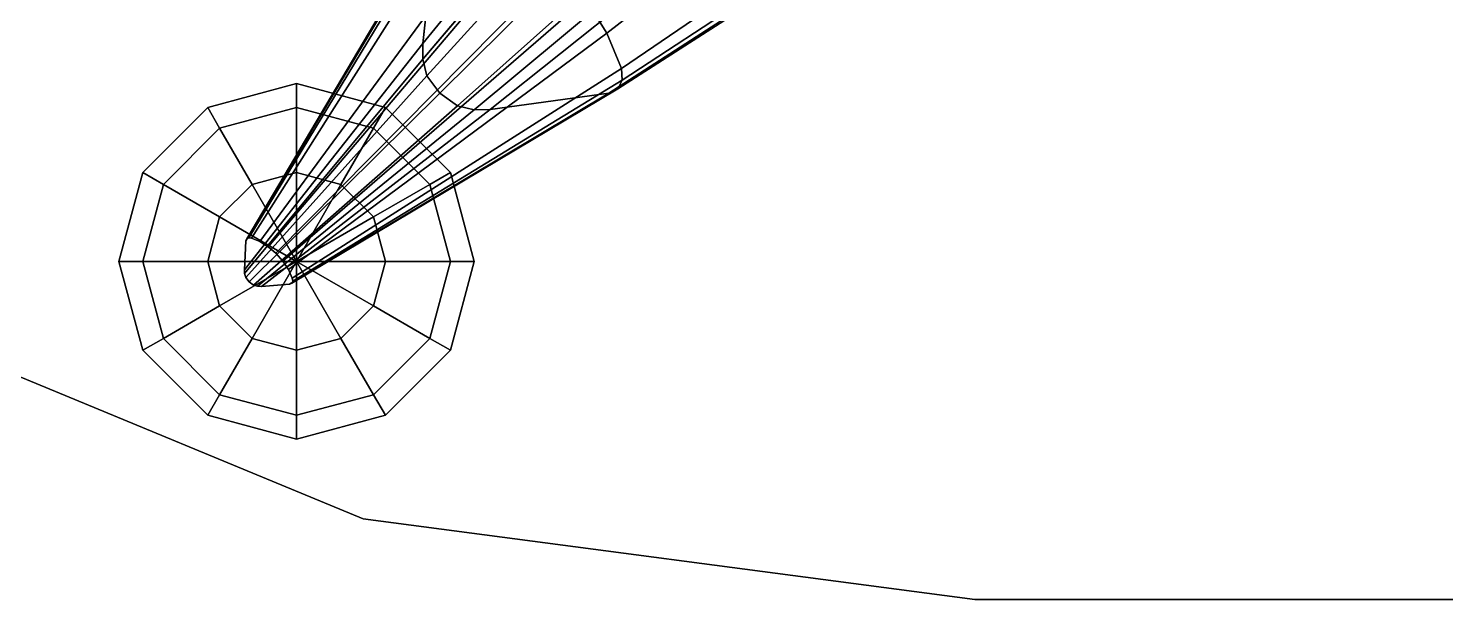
# Model space of a CAD drawing. Header units: millimetres. Extents: x -30782 to 40110, y 35885 to 73818.
# Drawn here: x 8205.1 to 8384.6, y 55885.5 to 55957.8 of the extents above; entities that cross this region are included whole.
import ezdxf

# ---------------------------------------------------------------- set-up
doc = ezdxf.new("R2010")
doc.units = ezdxf.units.MM

# ---------------------------------------------------------------- blocks, each defined once
blk = doc.blocks.new('A$C69C31390')
for points, invisible_edges in [([(1677.47, 357.55, 337.31), (1651.12, 303.88, 362.17), (1652.74, 319.14, 375.65)], 1), ([(1677.47, 357.55, 337.31), (1673.1, 330.95, 317.77), (1651.12, 303.88, 362.17)], 12), ([(1713.58, 335.59, 346.26), (1671.73, 309.52, 383.12), (1674.42, 305.2, 381.81)], 1), ([(1716.33, 328.01, 343.2), (1713.58, 335.59, 346.26), (1674.42, 305.2, 381.81)], 12), ([(1673.1, 330.95, 317.77), (1672.86, 327.49, 315.43), (1651.09, 301.89, 360.56)], 12), ([(1673.1, 330.95, 317.77), (1651.09, 301.89, 360.56), (1651.12, 303.88, 362.17)], 1), ([(1672.86, 327.49, 315.43), (1651.62, 299.8, 359.32), (1651.09, 301.89, 360.56)], 1), ([(1672.86, 327.49, 315.43), (1673.56, 323.93, 313.62), (1651.62, 299.8, 359.32)], 12), ([(1716.33, 328.01, 343.2), (1674.42, 305.2, 381.81), (1676.26, 300.71, 379.7)], 1), ([(1716.38, 325.45, 341.61), (1716.33, 328.01, 343.2), (1676.26, 300.71, 379.7)], 12), ([(1716.38, 325.45, 341.61), (1676.26, 300.71, 379.7), (1676.38, 299.23, 378.61)], 1), ([(1715.29, 323.5, 339.7), (1716.38, 325.45, 341.61), (1676.38, 299.23, 378.61)], 12), ([(1673.56, 323.93, 313.62), (1653.24, 297.58, 358.84), (1651.62, 299.8, 359.32)], 1), ([(1673.56, 323.93, 313.62), (1676.13, 320.25, 312.92), (1653.24, 297.58, 358.84)], 12), ([(1713.25, 322.46, 337.75), (1715.29, 323.5, 339.7), (1675.82, 298.13, 377.29)], 12), ([(1715.29, 323.5, 339.7), (1676.38, 299.23, 378.61), (1675.82, 298.13, 377.29)], 1), ([(1713.25, 322.46, 337.75), (1675.82, 298.13, 377.29), (1674.67, 297.6, 375.95)], 1), ([(1686.99, 317.33, 317.94), (1713.25, 322.46, 337.75), (1674.67, 297.6, 375.95)], 12), ([(1509.28, 321.2, 418.71), (1643.53, 243.69, 418.71), (1571.3, 273.61, 418.71)], 1), ([(1653.24, 320.32, 376.98), (1628.7, 278.88, 406.55), (1628.8, 279.15, 406.91)], 1), ([(1653.24, 320.32, 376.98), (1652.74, 319.14, 375.65), (1628.7, 278.88, 406.55)], 12), ([(1654.3, 320.92, 378.31), (1653.24, 320.32, 376.98), (1628.8, 279.15, 406.91)], 12), ([(1654.3, 320.92, 378.31), (1628.8, 279.15, 406.91), (1629.05, 279.28, 407.27)], 1), ([(1655.78, 320.84, 379.42), (1654.3, 320.92, 378.31), (1629.05, 279.28, 407.27)], 12), ([(1655.78, 320.84, 379.42), (1629.05, 279.28, 407.27), (1629.4, 279.24, 407.57)], 1), ([(1660.12, 319.21, 381.58), (1655.78, 320.84, 379.42), (1629.4, 279.24, 407.57)], 12), ([(1676.13, 320.25, 312.92), (1655.5, 295.98, 359.37), (1653.24, 297.58, 358.84)], 1), ([(1676.13, 320.25, 312.92), (1679.9, 317.71, 313.69), (1655.5, 295.98, 359.37)], 12), ([(1652.74, 319.14, 375.65), (1651.12, 303.88, 362.17), (1628.51, 275.24, 402.9)], 12), ([(1652.74, 319.14, 375.65), (1628.51, 275.24, 402.9), (1628.7, 278.88, 406.55)], 1), ([(1660.12, 319.21, 381.58), (1629.4, 279.24, 407.57), (1630.47, 278.8, 408.16)], 1), ([(1664.35, 316.74, 382.99), (1660.12, 319.21, 381.58), (1630.47, 278.8, 408.16)], 12), ([(1664.35, 316.74, 382.99), (1630.47, 278.8, 408.16), (1631.51, 278.15, 408.54)], 1), ([(1668.3, 313.53, 383.58), (1664.35, 316.74, 382.99), (1631.51, 278.15, 408.54)], 12), ([(1679.9, 317.71, 313.69), (1657.62, 295.47, 360.64), (1655.5, 295.98, 359.37)], 1), ([(1679.9, 317.71, 313.69), (1683.5, 317.04, 315.55), (1657.62, 295.47, 360.64)], 12), ([(1683.5, 317.04, 315.55), (1659.63, 295.52, 362.29), (1657.62, 295.47, 360.64)], 1), ([(1683.5, 317.04, 315.55), (1686.99, 317.33, 317.94), (1659.63, 295.52, 362.29)], 12), ([(1686.99, 317.33, 317.94), (1674.67, 297.6, 375.95), (1659.63, 295.52, 362.29)], 1), ([(1668.3, 313.53, 383.58), (1631.51, 278.15, 408.54), (1632.5, 277.33, 408.7)], 1), ([(1671.73, 309.52, 383.12), (1668.3, 313.53, 383.58), (1632.5, 277.33, 408.7)], 12), ([(1671.73, 309.52, 383.12), (1632.5, 277.33, 408.7), (1633.37, 276.33, 408.57)], 1), ([(1674.42, 305.2, 381.81), (1671.73, 309.52, 383.12), (1633.37, 276.33, 408.57)], 12), ([(1651.12, 303.88, 362.17), (1628.53, 274.76, 402.46), (1628.51, 275.24, 402.9)], 1), ([(1651.12, 303.88, 362.17), (1651.09, 301.89, 360.56), (1628.53, 274.76, 402.46)], 12), ([(1674.42, 305.2, 381.81), (1633.37, 276.33, 408.57), (1634.07, 275.26, 408.22)], 1), ([(1676.26, 300.71, 379.7), (1674.42, 305.2, 381.81), (1634.07, 275.26, 408.22)], 12), ([(1651.09, 301.89, 360.56), (1628.68, 274.26, 402.13), (1628.53, 274.76, 402.46)], 1), ([(1651.09, 301.89, 360.56), (1651.62, 299.8, 359.32), (1628.68, 274.26, 402.13)], 12), ([(1676.26, 300.71, 379.7), (1634.07, 275.26, 408.22), (1634.57, 274.16, 407.65)], 1), ([(1676.38, 299.23, 378.61), (1676.26, 300.71, 379.7), (1634.57, 274.16, 407.65)], 12), ([(1635.11, 295.78, 386.26), (1623.86, 295.78, 397.51), (1635.11, 298.79, 397.51)], 1), ([(1635.11, 298.79, 397.51), (1623.86, 295.78, 397.51), (1625.36, 293.17, 408.76)], 12), ([(1635.11, 298.79, 397.51), (1625.36, 293.17, 408.76), (1635.11, 295.78, 408.76)], 1), ([(1651.62, 299.8, 359.32), (1629.09, 273.7, 402), (1628.68, 274.26, 402.13)], 1), ([(1651.62, 299.8, 359.32), (1653.24, 297.58, 358.84), (1629.09, 273.7, 402)], 12), ([(1675.82, 298.13, 377.29), (1634.62, 273.8, 407.35), (1634.5, 273.55, 406.99)], 1), ([(1674.67, 297.6, 375.95), (1675.82, 298.13, 377.29), (1634.5, 273.55, 406.99)], 12), ([(1676.38, 299.23, 378.61), (1634.57, 274.16, 407.65), (1634.62, 273.8, 407.35)], 1), ([(1675.82, 298.13, 377.29), (1676.38, 299.23, 378.61), (1634.62, 273.8, 407.35)], 12), ([(1644.85, 293.17, 408.76), (1635.11, 298.79, 397.51), (1635.11, 295.78, 408.76)], 1), ([(1644.85, 293.17, 408.76), (1646.36, 295.78, 397.51), (1635.11, 298.79, 397.51)], 12), ([(1646.36, 295.78, 397.51), (1635.11, 295.78, 386.26), (1635.11, 298.79, 397.51)], 1), ([(1653.24, 297.58, 358.84), (1629.66, 273.29, 402.14), (1629.09, 273.7, 402)], 1), ([(1653.24, 297.58, 358.84), (1655.5, 295.98, 359.37), (1629.66, 273.29, 402.14)], 12), ([(1659.63, 295.52, 362.29), (1674.67, 297.6, 375.95), (1634.23, 273.43, 406.63)], 12), ([(1674.67, 297.6, 375.95), (1634.5, 273.55, 406.99), (1634.23, 273.43, 406.63)], 1), ([(1625.36, 293.17, 386.26), (1615.62, 287.54, 397.51), (1623.86, 295.78, 397.51)], 1), ([(1623.86, 295.78, 397.51), (1615.62, 287.54, 397.51), (1618.23, 286.03, 408.76)], 12), ([(1623.86, 295.78, 397.51), (1618.23, 286.03, 408.76), (1625.36, 293.17, 408.76)], 1), ([(1635.11, 295.78, 386.26), (1625.36, 293.17, 386.26), (1623.86, 295.78, 397.51)], 12), ([(1635.11, 287.54, 378.03), (1625.36, 293.17, 386.26), (1635.11, 295.78, 386.26)], 1), ([(1635.11, 295.78, 408.76), (1625.36, 293.17, 408.76), (1629.48, 286.03, 417)], 12), ([(1635.11, 295.78, 408.76), (1629.48, 286.03, 417), (1635.11, 287.54, 417)], 1), ([(1655.5, 295.98, 359.37), (1630.17, 273.14, 402.49), (1629.66, 273.29, 402.14)], 1), ([(1655.5, 295.98, 359.37), (1657.62, 295.47, 360.64), (1630.17, 273.14, 402.49)], 12), ([(1657.62, 295.47, 360.64), (1630.65, 273.13, 402.93), (1630.17, 273.14, 402.49)], 1), ([(1657.62, 295.47, 360.64), (1659.63, 295.52, 362.29), (1630.65, 273.13, 402.93)], 12), ([(1659.63, 295.52, 362.29), (1634.23, 273.43, 406.63), (1630.65, 273.13, 402.93)], 1), ([(1640.73, 286.03, 417), (1635.11, 295.78, 408.76), (1635.11, 287.54, 417)], 1), ([(1640.73, 286.03, 417), (1644.85, 293.17, 408.76), (1635.11, 295.78, 408.76)], 12), ([(1646.36, 295.78, 397.51), (1644.85, 293.17, 386.26), (1635.11, 295.78, 386.26)], 12), ([(1644.85, 293.17, 386.26), (1635.11, 287.54, 378.03), (1635.11, 295.78, 386.26)], 1), ([(1651.98, 286.03, 408.76), (1646.36, 295.78, 397.51), (1644.85, 293.17, 408.76)], 1), ([(1654.59, 287.54, 397.51), (1644.85, 293.17, 386.26), (1646.36, 295.78, 397.51)], 1), ([(1651.98, 286.03, 408.76), (1654.59, 287.54, 397.51), (1646.36, 295.78, 397.51)], 12), ([(1625.36, 293.17, 386.26), (1618.23, 286.03, 386.26), (1615.62, 287.54, 397.51)], 12), ([(1629.48, 286.03, 378.03), (1618.23, 286.03, 386.26), (1625.36, 293.17, 386.26)], 1), ([(1625.36, 293.17, 408.76), (1618.23, 286.03, 408.76), (1625.36, 281.92, 417)], 12), ([(1635.11, 287.54, 378.03), (1629.48, 286.03, 378.03), (1625.36, 293.17, 386.26)], 12), ([(1625.36, 293.17, 408.76), (1625.36, 281.92, 417), (1629.48, 286.03, 417)], 1), ([(1644.85, 293.17, 386.26), (1640.73, 286.03, 378.03), (1635.11, 287.54, 378.03)], 12), ([(1644.85, 281.92, 417), (1644.85, 293.17, 408.76), (1640.73, 286.03, 417)], 1), ([(1651.98, 286.03, 386.26), (1640.73, 286.03, 378.03), (1644.85, 293.17, 386.26)], 1), ([(1644.85, 281.92, 417), (1651.98, 286.03, 408.76), (1644.85, 293.17, 408.76)], 12), ([(1654.59, 287.54, 397.51), (1651.98, 286.03, 386.26), (1644.85, 293.17, 386.26)], 12), ([(1618.23, 286.03, 386.26), (1612.61, 276.29, 397.51), (1615.62, 287.54, 397.51)], 1), ([(1615.62, 287.54, 397.51), (1612.61, 276.29, 397.51), (1615.62, 276.29, 408.76)], 12), ([(1615.62, 287.54, 397.51), (1615.62, 276.29, 408.76), (1618.23, 286.03, 408.76)], 1), ([(1654.59, 276.29, 408.76), (1654.59, 287.54, 397.51), (1651.98, 286.03, 408.76)], 1), ([(1657.61, 276.29, 397.51), (1651.98, 286.03, 386.26), (1654.59, 287.54, 397.51)], 1), ([(1654.59, 276.29, 408.76), (1657.61, 276.29, 397.51), (1654.59, 287.54, 397.51)], 12), ([(1618.23, 286.03, 386.26), (1615.62, 276.29, 386.26), (1612.61, 276.29, 397.51)], 12), ([(1625.36, 281.92, 378.03), (1615.62, 276.29, 386.26), (1618.23, 286.03, 386.26)], 1), ([(1618.23, 286.03, 408.76), (1615.62, 276.29, 408.76), (1623.86, 276.29, 417)], 12), ([(1629.48, 286.03, 378.03), (1625.36, 281.92, 378.03), (1618.23, 286.03, 386.26)], 12), ([(1618.23, 286.03, 408.76), (1623.86, 276.29, 417), (1625.36, 281.92, 417)], 1), ([(1651.98, 286.03, 386.26), (1644.85, 281.92, 378.03), (1640.73, 286.03, 378.03)], 12), ([(1646.36, 276.29, 417), (1651.98, 286.03, 408.76), (1644.85, 281.92, 417)], 1), ([(1654.59, 276.29, 386.26), (1644.85, 281.92, 378.03), (1651.98, 286.03, 386.26)], 1), ([(1646.36, 276.29, 417), (1654.59, 276.29, 408.76), (1651.98, 286.03, 408.76)], 12), ([(1657.61, 276.29, 397.51), (1654.59, 276.29, 386.26), (1651.98, 286.03, 386.26)], 12), ([(1625.36, 281.92, 378.03), (1623.86, 276.29, 378.03), (1615.62, 276.29, 386.26)], 12), ([(1654.59, 276.29, 386.26), (1646.36, 276.29, 378.03), (1644.85, 281.92, 378.03)], 12), ([(1628.7, 278.88, 406.55), (1628.51, 275.24, 402.9), (1630.65, 273.13, 402.93)], 14), ([(1628.7, 278.88, 406.55), (1629.4, 279.24, 407.57), (1629.05, 279.28, 407.27)], 13), ([(1628.8, 279.15, 406.91), (1628.7, 278.88, 406.55), (1629.05, 279.28, 407.27)], 2), ([(1628.7, 278.88, 406.55), (1630.47, 278.8, 408.16), (1629.4, 279.24, 407.57)], 13), ([(1628.7, 278.88, 406.55), (1630.65, 273.13, 402.93), (1634.23, 273.43, 406.63)], 13), ([(1628.7, 278.88, 406.55), (1634.23, 273.43, 406.63), (1634.5, 273.55, 406.99)], 13), ([(1628.7, 278.88, 406.55), (1634.5, 273.55, 406.99), (1634.62, 273.8, 407.35)], 13), ([(1628.7, 278.88, 406.55), (1634.62, 273.8, 407.35), (1634.57, 274.16, 407.65)], 13), ([(1628.7, 278.88, 406.55), (1634.57, 274.16, 407.65), (1634.07, 275.26, 408.22)], 13), ([(1628.7, 278.88, 406.55), (1634.07, 275.26, 408.22), (1633.37, 276.33, 408.57)], 13), ([(1628.7, 278.88, 406.55), (1633.37, 276.33, 408.57), (1632.5, 277.33, 408.7)], 13), ([(1628.7, 278.88, 406.55), (1632.5, 277.33, 408.7), (1631.51, 278.15, 408.54)], 13), ([(1628.7, 278.88, 406.55), (1631.51, 278.15, 408.54), (1630.47, 278.8, 408.16)], 13), ([(1615.62, 276.29, 386.26), (1615.62, 265.04, 397.51), (1612.61, 276.29, 397.51)], 1), ([(1612.61, 276.29, 397.51), (1615.62, 265.04, 397.51), (1618.23, 266.55, 408.76)], 12), ([(1612.61, 276.29, 397.51), (1618.23, 266.55, 408.76), (1615.62, 276.29, 408.76)], 1), ([(1623.86, 276.29, 378.03), (1618.23, 266.55, 386.26), (1615.62, 276.29, 386.26)], 1), ([(1615.62, 276.29, 386.26), (1618.23, 266.55, 386.26), (1615.62, 265.04, 397.51)], 12), ([(1615.62, 276.29, 408.76), (1618.23, 266.55, 408.76), (1625.36, 270.67, 417)], 12), ([(1615.62, 276.29, 408.76), (1625.36, 270.67, 417), (1623.86, 276.29, 417)], 1), ([(1623.86, 276.29, 378.03), (1625.36, 270.67, 378.03), (1618.23, 266.55, 386.26)], 12), ([(1628.51, 275.24, 402.9), (1628.53, 274.76, 402.46), (1630.17, 273.14, 402.49)], 14), ([(1628.51, 275.24, 402.9), (1630.17, 273.14, 402.49), (1630.65, 273.13, 402.93)], 13), ([(1628.53, 274.76, 402.46), (1628.68, 274.26, 402.13), (1629.09, 273.7, 402)], 12), ([(1628.53, 274.76, 402.46), (1629.09, 273.7, 402), (1629.66, 273.29, 402.14)], 13), ([(1628.53, 274.76, 402.46), (1629.66, 273.29, 402.14), (1630.17, 273.14, 402.49)], 13), ([(1644.85, 270.67, 417), (1654.59, 276.29, 408.76), (1646.36, 276.29, 417)], 1), ([(1644.85, 270.67, 417), (1651.98, 266.55, 408.76), (1654.59, 276.29, 408.76)], 12), ([(1651.98, 266.55, 386.26), (1644.85, 270.67, 378.03), (1646.36, 276.29, 378.03)], 12), ([(1651.98, 266.55, 386.26), (1646.36, 276.29, 378.03), (1654.59, 276.29, 386.26)], 1), ([(1651.98, 266.55, 408.76), (1657.61, 276.29, 397.51), (1654.59, 276.29, 408.76)], 1), ([(1651.98, 266.55, 408.76), (1654.59, 265.04, 397.51), (1657.61, 276.29, 397.51)], 12), ([(1654.59, 265.04, 397.51), (1651.98, 266.55, 386.26), (1654.59, 276.29, 386.26)], 12), ([(1654.59, 265.04, 397.51), (1654.59, 276.29, 386.26), (1657.61, 276.29, 397.51)], 1), ([(1571.3, 273.61, 418.71), (1643.53, 243.69, 418.71), (1643.53, 243.69, 430.71)], 12), ([(1643.53, 243.69, 430.71), (1571.3, 273.61, 430.71), (1571.3, 273.61, 418.71)], 12), ([(1571.3, 273.61, 430.71), (1643.53, 243.69, 430.71), (1721.05, 233.48, 430.71)], 12), ([(1625.36, 270.67, 378.03), (1625.36, 259.42, 386.26), (1618.23, 266.55, 386.26)], 1), ([(1618.23, 266.55, 408.76), (1629.48, 266.55, 417), (1625.36, 270.67, 417)], 1), ([(1625.36, 270.67, 378.03), (1629.48, 266.55, 378.03), (1625.36, 259.42, 386.26)], 12), ([(1640.73, 266.55, 417), (1651.98, 266.55, 408.76), (1644.85, 270.67, 417)], 1), ([(1644.85, 259.42, 386.26), (1640.73, 266.55, 378.03), (1644.85, 270.67, 378.03)], 12), ([(1644.85, 259.42, 386.26), (1644.85, 270.67, 378.03), (1651.98, 266.55, 386.26)], 1), ([(1618.23, 266.55, 386.26), (1623.86, 256.81, 397.51), (1615.62, 265.04, 397.51)], 1), ([(1615.62, 265.04, 397.51), (1625.36, 259.42, 408.76), (1618.23, 266.55, 408.76)], 1), ([(1618.23, 266.55, 386.26), (1625.36, 259.42, 386.26), (1623.86, 256.81, 397.51)], 12), ([(1618.23, 266.55, 408.76), (1625.36, 259.42, 408.76), (1629.48, 266.55, 417)], 12), ([(1629.48, 266.55, 378.03), (1635.11, 256.81, 386.26), (1625.36, 259.42, 386.26)], 1), ([(1625.36, 259.42, 408.76), (1635.11, 265.04, 417), (1629.48, 266.55, 417)], 1), ([(1629.48, 266.55, 378.03), (1635.11, 265.04, 378.03), (1635.11, 256.81, 386.26)], 12), ([(1635.11, 265.04, 417), (1644.85, 259.42, 408.76), (1640.73, 266.55, 417)], 1), ([(1635.11, 256.81, 386.26), (1640.73, 266.55, 378.03), (1644.85, 259.42, 386.26)], 1), ([(1635.11, 256.81, 386.26), (1635.11, 265.04, 378.03), (1640.73, 266.55, 378.03)], 12), ([(1640.73, 266.55, 417), (1644.85, 259.42, 408.76), (1651.98, 266.55, 408.76)], 12), ([(1644.85, 259.42, 408.76), (1654.59, 265.04, 397.51), (1651.98, 266.55, 408.76)], 1), ([(1646.36, 256.81, 397.51), (1644.85, 259.42, 386.26), (1651.98, 266.55, 386.26)], 12), ([(1646.36, 256.81, 397.51), (1651.98, 266.55, 386.26), (1654.59, 265.04, 397.51)], 1), ([(1615.62, 265.04, 397.51), (1623.86, 256.81, 397.51), (1625.36, 259.42, 408.76)], 12), ([(1625.36, 259.42, 408.76), (1635.11, 256.81, 408.76), (1635.11, 265.04, 417)], 12), ([(1635.11, 265.04, 417), (1635.11, 256.81, 408.76), (1644.85, 259.42, 408.76)], 12), ([(1644.85, 259.42, 408.76), (1646.36, 256.81, 397.51), (1654.59, 265.04, 397.51)], 12), ([(1625.36, 259.42, 386.26), (1635.11, 253.79, 397.51), (1623.86, 256.81, 397.51)], 1), ([(1623.86, 256.81, 397.51), (1635.11, 256.81, 408.76), (1625.36, 259.42, 408.76)], 1), ([(1625.36, 259.42, 386.26), (1635.11, 256.81, 386.26), (1635.11, 253.79, 397.51)], 12), ([(1635.11, 256.81, 408.76), (1646.36, 256.81, 397.51), (1644.85, 259.42, 408.76)], 1), ([(1635.11, 253.79, 397.51), (1644.85, 259.42, 386.26), (1646.36, 256.81, 397.51)], 1), ([(1635.11, 253.79, 397.51), (1635.11, 256.81, 386.26), (1644.85, 259.42, 386.26)], 12), ([(1623.86, 256.81, 397.51), (1635.11, 253.79, 397.51), (1635.11, 256.81, 408.76)], 12), ([(1635.11, 256.81, 408.76), (1635.11, 253.79, 397.51), (1646.36, 256.81, 397.51)], 12), ([(1643.53, 243.69, 418.71), (2311.05, 233.48, 418.71), (1721.05, 233.48, 418.71)], 1), ([(1643.53, 243.69, 430.71), (1721.05, 233.48, 418.71), (1721.05, 233.48, 430.71)], 1), ([(1643.53, 243.69, 430.71), (1643.53, 243.69, 418.71), (1721.05, 233.48, 418.71)], 12), ([(1721.05, 233.48, 430.71), (2311.05, 233.48, 430.71), (2388.67, 243.7, 430.71)], 12), ([(2311.05, 233.48, 418.71), (2311.05, 233.48, 430.71), (1721.05, 233.48, 418.71)], 2), ([(2311.05, 233.48, 430.71), (1721.05, 233.48, 430.71), (1721.05, 233.48, 418.71)], 12)]:
    blk.add_3dface(points, dxfattribs=dict(invisible_edges=invisible_edges))
for points in [[(1635.11, 287.54, 417), (1629.48, 286.03, 417), (1635.11, 276.29, 420.01)], [(1635.11, 276.29, 375.01), (1629.48, 286.03, 378.03), (1635.11, 287.54, 378.03)], [(1635.11, 276.29, 420.01), (1640.73, 286.03, 417), (1635.11, 287.54, 417)], [(1640.73, 286.03, 378.03), (1635.11, 276.29, 375.01), (1635.11, 287.54, 378.03)], [(1629.48, 286.03, 417), (1625.36, 281.92, 417), (1635.11, 276.29, 420.01)], [(1635.11, 276.29, 375.01), (1625.36, 281.92, 378.03), (1629.48, 286.03, 378.03)], [(1635.11, 276.29, 420.01), (1644.85, 281.92, 417), (1640.73, 286.03, 417)], [(1644.85, 281.92, 378.03), (1635.11, 276.29, 375.01), (1640.73, 286.03, 378.03)], [(1625.36, 281.92, 417), (1623.86, 276.29, 417), (1635.11, 276.29, 420.01)], [(1635.11, 276.29, 375.01), (1623.86, 276.29, 378.03), (1625.36, 281.92, 378.03)], [(1635.11, 276.29, 420.01), (1646.36, 276.29, 417), (1644.85, 281.92, 417)], [(1646.36, 276.29, 378.03), (1635.11, 276.29, 375.01), (1644.85, 281.92, 378.03)], [(1635.11, 276.29, 375.01), (1625.36, 270.67, 378.03), (1623.86, 276.29, 378.03)], [(1623.86, 276.29, 417), (1625.36, 270.67, 417), (1635.11, 276.29, 420.01)], [(1635.11, 276.29, 375.01), (1629.48, 266.55, 378.03), (1625.36, 270.67, 378.03)], [(1625.36, 270.67, 417), (1629.48, 266.55, 417), (1635.11, 276.29, 420.01)], [(1635.11, 276.29, 375.01), (1635.11, 265.04, 378.03), (1629.48, 266.55, 378.03)], [(1629.48, 266.55, 417), (1635.11, 265.04, 417), (1635.11, 276.29, 420.01)], [(1635.11, 265.04, 378.03), (1635.11, 276.29, 375.01), (1640.73, 266.55, 378.03)], [(1640.73, 266.55, 378.03), (1635.11, 276.29, 375.01), (1644.85, 270.67, 378.03)], [(1644.85, 270.67, 378.03), (1635.11, 276.29, 375.01), (1646.36, 276.29, 378.03)], [(1635.11, 276.29, 420.01), (1635.11, 265.04, 417), (1640.73, 266.55, 417)], [(1635.11, 276.29, 420.01), (1640.73, 266.55, 417), (1644.85, 270.67, 417)], [(1635.11, 276.29, 420.01), (1644.85, 270.67, 417), (1646.36, 276.29, 417)]]:
    blk.add_3dface(points)

msp = doc.modelspace()

# ---------------------------------------------------------------- block references
msp.add_blockref('A$C69C31390', (6603.95, 55652))

doc.saveas('drawing.dxf')
